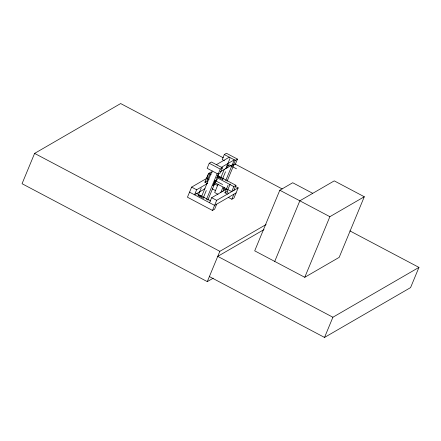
<?xml version="1.0" encoding="UTF-8"?>
<svg xmlns="http://www.w3.org/2000/svg" width="441" height="441" viewBox="0 0 441 441"><rect width="100%" height="100%" fill="white"/><g stroke="black" fill="none" stroke-linecap="round" stroke-linejoin="round"><path stroke-width="0.66" d="M223.295 157.812L120.658 103.558L34.602 153.402L22.05 183.71L207.287 281.623L213.224 278.188M207.331 178.021L191.631 187.111L187.447 197.215L212.479 210.445L214.629 209.199L216.724 204.15M207.683 183.357L196.636 189.757L194.547 194.812L205.01 188.748M209.249 163.258L207.16 168.308L218.174 174.129L220.324 172.883L222.413 167.834L211.399 162.012L209.249 163.258L220.263 169.079L222.413 167.834M204.205 197.535L203.13 198.158L198.125 195.512L201.261 187.932M207.391 183.528L204.889 182.205L208.031 174.63M212.127 172.723L210.936 172.095L208.78 173.341L206.691 178.39L209.073 179.647M204.889 182.205L207.044 180.959L210.181 173.379M201.443 196.84L212.165 170.954M203.13 198.158L206.267 190.578M220.494 171.676L232.231 164.879L233.228 165.408L235.384 164.162L237.473 159.107L226.459 153.286L224.309 154.532L222.214 159.587L224.441 160.761M206.449 199.486L217.17 173.6M214.089 184.983L213.014 185.606L215.109 180.556L222.617 184.525M218.174 174.129L220.263 169.079M223.449 178.71L222.374 179.333L217.369 176.687L218.675 173.528M207.816 200.137L218.797 173.616M209.563 202.75L211.658 197.695L226.773 188.941M218.069 184.332L214.668 192.541L218.008 194.305M220.687 178.015L224.348 169.179M225.775 168.616L229.959 158.512M222.374 179.333L225.511 171.753M212.479 210.445L216.663 200.346L238.179 187.883L235.395 186.411M220.72 192.656L223.074 186.978M225.693 180.661L234.32 159.824L221.415 167.304M233.228 165.408L235.323 160.359L237.473 159.107M222.876 191.411L224.441 187.623M227.06 181.312L233.857 164.895M227.418 194.112L224.916 192.789L228.052 185.214M224.916 192.789L227.065 191.543L230.208 183.969M217.49 175.557L235.968 185.325L233.813 186.571L231.723 191.62L215.032 182.8M233.873 190.374L235.968 185.325M228.262 197.342L231.839 199.233L233.934 194.178M238.179 187.883L233.989 197.987L231.839 199.233M207.287 281.623L219.844 251.32L266.132 224.508M312.741 193.334L292.714 182.745L279.809 190.225L254.7 250.835L304.764 277.301L339.184 257.362L364.294 196.752L334.256 180.871L299.83 200.809L274.726 261.425M304.764 277.301L329.874 216.685L364.294 196.752M209.381 276.573L324.526 337.442L332.894 317.239L418.95 267.395L349.862 230.875M418.95 267.395L410.582 287.598L324.526 337.442M213.014 185.606L217.518 178.925M226.85 167.993L228.973 164.846L236.481 168.815M216.41 164.658L229.314 157.178M226.823 166.092L228.973 164.846M214.315 183.357L215.478 182.684M236.084 192.932L214.569 205.396L189.536 192.16M264.038 229.557L217.749 256.37L332.894 317.239M217.369 176.687L220.947 177.387M198.125 195.512L201.702 196.212M224.309 154.532L235.323 160.359M234.838 163.914L282.207 188.957M279.809 190.225L329.874 216.685M208.78 173.341L211.167 174.597M216.531 177.436L233.813 186.571M214.265 183.781L217.843 185.672M223.207 188.511L225.588 189.768M212.171 188.836L215.748 190.727M191.631 187.111L196.636 189.757M211.658 197.695L216.663 200.346M195.859 193.119L210.759 200.997M34.602 153.402L219.844 251.32M227.065 191.543L228.493 193.489M207.044 180.959L207.755 181.929M215.109 180.556L215.136 182.458"/></g></svg>
